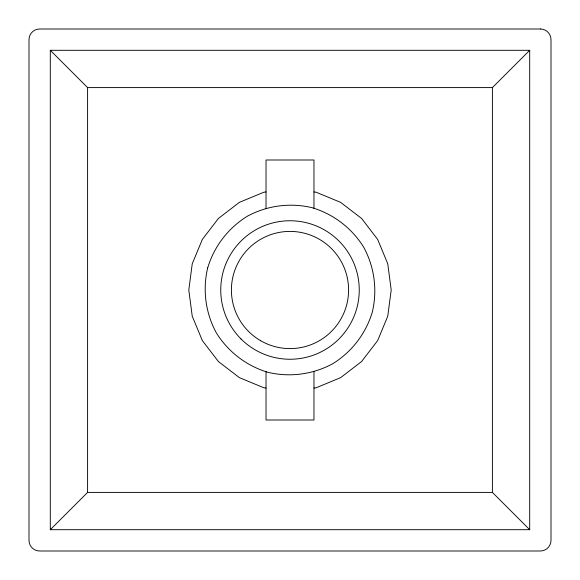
<?xml version="1.0" encoding="UTF-8"?>
<svg xmlns="http://www.w3.org/2000/svg" width="580" height="580" viewBox="0 0 580 580"><rect width="100%" height="100%" fill="white"/><g stroke="black" fill="none" stroke-linecap="round" stroke-linejoin="round"><path stroke-width="0.87" d="M50.308 529.692L87.594 492.405L87.594 87.594L50.308 50.308L50.308 529.692L529.692 529.692L529.692 50.308L50.308 50.308M87.594 87.594L492.405 87.594L529.692 50.308M266.031 191.951L263.806 192.241L239.395 202.355L218.435 218.435L202.355 239.395L192.241 263.806L188.797 290L192.241 316.194L202.355 340.605L218.435 361.565L239.395 377.645L263.806 387.759L266.031 388.049M313.969 388.049L316.194 387.759L340.605 377.645L361.565 361.565L377.645 340.605L387.759 316.194L391.203 290L387.759 263.806L377.645 239.395L361.565 218.435L340.605 202.355L316.194 192.241L313.969 191.951M87.594 492.405L492.405 492.405L529.692 529.692M492.405 87.594L492.405 492.405M313.969 208.474L313.969 159.993L266.031 159.993L266.031 208.474M313.969 371.526L313.969 420.007L266.031 420.007L266.031 371.526M207.676 267.945C202.485 289.826 205.516 312.816 216.195 332.615C227.998 351.763 246.391 365.871 267.945 372.324C289.826 377.515 312.816 374.484 332.615 363.805C351.763 352.002 365.871 333.609 372.324 312.055C377.515 290.174 374.484 267.184 363.805 247.385C352.002 228.237 333.609 214.129 312.055 207.676C290.174 202.485 267.184 205.516 247.385 216.195C228.237 227.998 214.129 246.391 207.676 267.945M540.35 29L39.65 29A10.65 10.65 0 0 0 29 39.65L29 540.35A10.65 10.65 0 0 0 39.65 551L540.35 551A10.65 10.65 0 0 0 551 540.35L551 39.65A10.65 10.65 0 0 0 540.35 29M241.033 338.966A69.245 69.245 0 0 0 356.888 307.922A69.245 69.245 0 0 0 272.078 223.112A69.245 69.245 0 0 0 241.033 338.966M260.703 340.743A58.594 58.594 0 0 0 348.594 290A58.594 58.594 0 0 0 260.703 239.257A58.594 58.594 0 0 0 260.703 340.743"/></g></svg>
